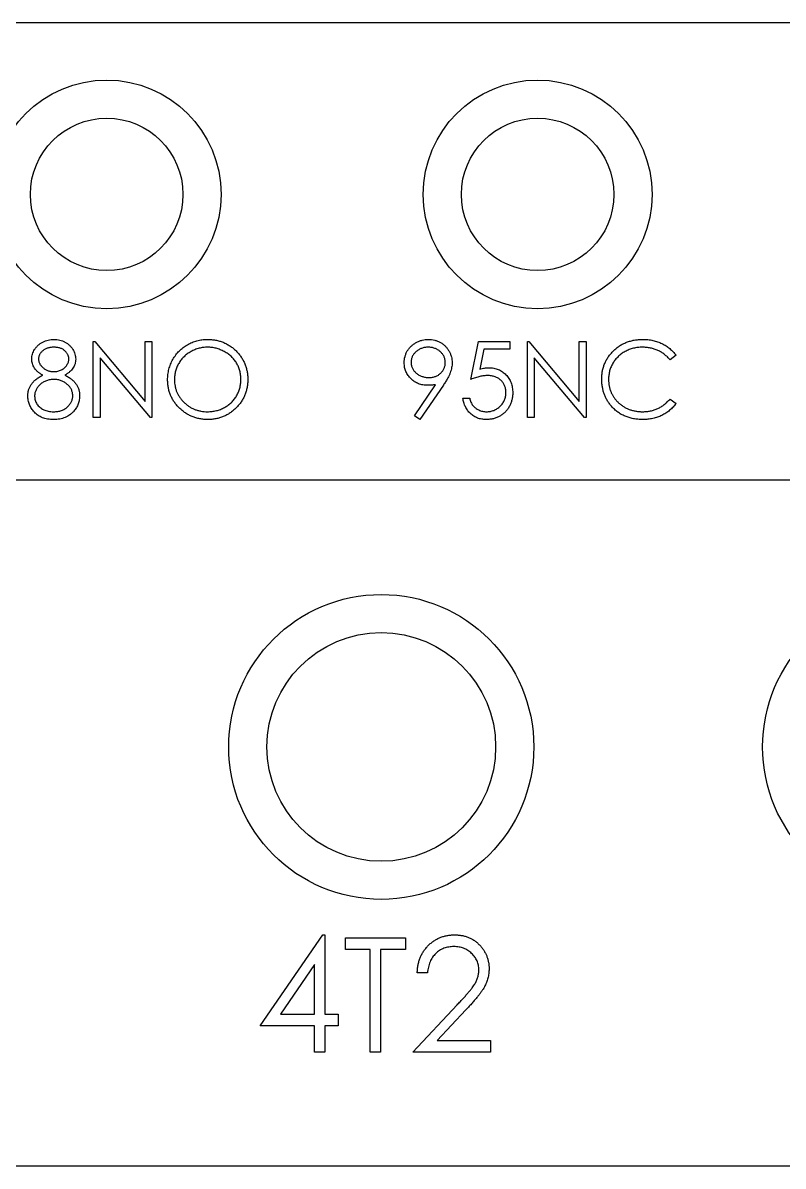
# Model space of a CAD drawing. Extents: x 347437 to 348137, y 326639 to 327939.
# Drawn here: x 347926.15 to 347946.08, y 326973.33 to 327003.33 of the extents above; entities that cross this region are included whole.
import ezdxf

# ---------------------------------------------------------------- set-up
doc = ezdxf.new("R2010")
doc.units = 0
doc.header["$MEASUREMENT"] = 0
doc.layers.add('PV-261', color=7, linetype='Continuous')

# ---------------------------------------------------------------- blocks, each defined once
blk = doc.blocks.new('Manufacturer上海良信PartName热继电器SeriesNDR2-38ShellFrameLimitingCurrentRemarkPartTypeMinCurrent1MaxCurrent38Poles3PMinPower0MaxPower0LibType3DelFlgfalseUpdateDate2023-01-0100000')
at = {"layer": 'PV-261'}
for p, q in [((22.5, -2.5), (-22.5, -2.5)), ((-6.052, -12.857), (-6.052, -10.857)), ((-6.052, -10.857), (-6.014, -10.857)), ((-6.014, -10.857), (-4.693, -12.432)), ((-4.693, -12.432), (-4.693, -10.857)), ((-4.693, -10.857), (-4.513, -10.857)), ((-4.513, -10.857), (-4.513, -12.857)), ((3.846, -11.857), (4.051, -10.857)), ((4.051, -10.857), (4.871, -10.857)), ((4.191, -11.063), (4.083, -11.589)), ((4.871, -11.063), (4.191, -11.063)), ((4.871, -10.857), (4.871, -11.063)), ((5.333, -12.857), (5.333, -10.857)), ((5.333, -10.857), (5.37, -10.857)), ((5.37, -10.857), (6.692, -12.432)), ((6.692, -12.432), (6.692, -10.857)), ((6.692, -10.857), (6.871, -10.857)), ((6.871, -10.857), (6.871, -12.857)), ((-4.554, -12.857), (-5.872, -11.287)), ((-5.872, -11.287), (-5.872, -12.857)), ((6.83, -12.857), (5.512, -11.287)), ((5.512, -11.287), (5.512, -12.857)), ((9.23, -11.224), (9.073, -11.345)), ((2.369, -12.809), (2.925, -11.996)), ((3.128, -12.008), (2.512, -12.909)), ((3.64, -12.345), (3.82, -12.345)), ((9.073, -12.37), (9.23, -12.489)), ((-5.872, -12.857), (-6.052, -12.857)), ((-4.513, -12.857), (-4.554, -12.857)), ((2.512, -12.909), (2.369, -12.809)), ((5.512, -12.857), (5.333, -12.857)), ((6.871, -12.857), (6.83, -12.857)), ((22.5, -14.5), (-22.5, -14.5)), ((-1.673, -28.816), (-0.035, -26.431)), ((-0.035, -26.431), (0.02, -26.431)), ((0.02, -26.431), (0.02, -28.508)), ((0.558, -26.508), (2.135, -26.508)), ((0.558, -26.816), (0.558, -26.508)), ((2.135, -26.508), (2.135, -26.816)), ((1.212, -26.816), (0.558, -26.816)), ((1.212, -29.508), (1.212, -26.816)), ((2.135, -26.816), (1.481, -26.816)), ((1.481, -26.816), (1.481, -29.508)), ((-0.249, -27.205), (-1.144, -28.508)), ((-0.249, -28.508), (-0.249, -27.205)), ((2.712, -27.431), (2.443, -27.431)), ((2.327, -29.508), (3.491, -28.266)), ((3.721, -28.399), (2.97, -29.2)), ((-1.144, -28.508), (-0.249, -28.508)), ((0.02, -28.508), (0.366, -28.508)), ((0.366, -28.508), (0.366, -28.816)), ((-0.249, -28.816), (-1.673, -28.816)), ((-0.249, -29.508), (-0.249, -28.816)), ((0.366, -28.816), (0.02, -28.816)), ((0.02, -28.816), (0.02, -29.508)), ((2.97, -29.2), (4.366, -29.2)), ((4.366, -29.2), (4.366, -29.508)), ((0.02, -29.508), (-0.249, -29.508)), ((1.481, -29.508), (1.212, -29.508)), ((4.366, -29.508), (2.327, -29.508)), ((22.5, -32.5), (-22.5, -32.5))]:
    blk.add_line(p, q, dxfattribs=at)
for centre, radius in [((-5.7, -7), 3), ((5.6, -7), 3), ((-5.7, -7), 2), ((5.6, -7), 2), ((1.5, -21.5), 4), ((15.5, -21.5), 4), ((1.5, -21.5), 3)]:
    blk.add_circle(centre, radius, dxfattribs=at)
for points, knots in [([(-7.667, -11.319), (-7.666, -11.298), (-7.664, -11.255), (-7.649, -11.191), (-7.624, -11.129), (-7.591, -11.068), (-7.549, -11.01), (-7.499, -10.958), (-7.441, -10.913), (-7.377, -10.875), (-7.307, -10.844), (-7.234, -10.822), (-7.159, -10.808), (-7.107, -10.807), (-7.081, -10.806)], [0, 0, 0, 0, 0.0740584, 0.1488704, 0.2266677, 0.3077348, 0.3911572, 0.4739294, 0.5579278, 0.6449893, 0.7333641, 0.821092, 0.9092872, 1, 1, 1, 1]), ([(-7.091, -11.011), (-7.105, -11.012), (-7.133, -11.012), (-7.173, -11.016), (-7.211, -11.024), (-7.248, -11.033), (-7.282, -11.047), (-7.315, -11.062), (-7.346, -11.081), (-7.375, -11.103), (-7.401, -11.126), (-7.425, -11.151), (-7.444, -11.177), (-7.46, -11.203), (-7.472, -11.232), (-7.481, -11.261), (-7.487, -11.291), (-7.487, -11.312), (-7.488, -11.322)], [0, 0, 0, 0, 0.075243, 0.147209, 0.216447, 0.284025, 0.350655, 0.415031, 0.47963, 0.544652, 0.608044, 0.667828, 0.725114, 0.780992, 0.835527, 0.889438, 0.944072, 1, 1, 1, 1]), ([(-6.693, -11.318), (-6.693, -11.309), (-6.694, -11.29), (-6.699, -11.262), (-6.707, -11.235), (-6.718, -11.208), (-6.733, -11.182), (-6.75, -11.156), (-6.771, -11.132), (-6.795, -11.107), (-6.822, -11.085), (-6.852, -11.065), (-6.884, -11.048), (-6.92, -11.034), (-6.959, -11.024), (-7, -11.017), (-7.045, -11.012), (-7.075, -11.012), (-7.091, -11.011)], [0, 0, 0, 0, 0.050902, 0.101034, 0.151084, 0.203062, 0.256248, 0.310847, 0.368769, 0.430015, 0.49252, 0.556049, 0.621996, 0.690192, 0.761385, 0.836356, 0.915487, 1, 1, 1, 1]), ([(-7.081, -10.806), (-7.056, -10.807), (-7.005, -10.809), (-6.932, -10.822), (-6.861, -10.845), (-6.794, -10.876), (-6.732, -10.914), (-6.676, -10.96), (-6.628, -11.011), (-6.587, -11.069), (-6.554, -11.13), (-6.531, -11.193), (-6.516, -11.259), (-6.514, -11.303), (-6.513, -11.325)], [0, 0, 0, 0, 0.0894097, 0.1763058, 0.2626259, 0.3494457, 0.4354983, 0.5189281, 0.6013547, 0.6842564, 0.7658067, 0.8448769, 0.9222798, 1, 1, 1, 1]), ([(-4.103, -11.866), (-4.103, -11.842), (-4.102, -11.795), (-4.095, -11.725), (-4.084, -11.656), (-4.069, -11.588), (-4.049, -11.522), (-4.026, -11.457), (-3.997, -11.393), (-3.965, -11.331), (-3.929, -11.271), (-3.889, -11.215), (-3.846, -11.161), (-3.8, -11.111), (-3.751, -11.065), (-3.699, -11.021), (-3.643, -10.981), (-3.585, -10.945), (-3.525, -10.912), (-3.462, -10.884), (-3.399, -10.86), (-3.335, -10.84), (-3.269, -10.825), (-3.202, -10.814), (-3.134, -10.807), (-3.088, -10.806), (-3.065, -10.806)], [0, 0, 0, 0, 0.043209, 0.085873, 0.12812, 0.170152, 0.211918, 0.253753, 0.296006, 0.338443, 0.381015, 0.42282, 0.464089, 0.505126, 0.545975, 0.586985, 0.628339, 0.670084, 0.711992, 0.753039, 0.794049, 0.834886, 0.875498, 0.916547, 0.958004, 1, 1, 1, 1]), ([(-3.056, -11.011), (-3.075, -11.011), (-3.113, -11.012), (-3.169, -11.018), (-3.224, -11.027), (-3.279, -11.039), (-3.333, -11.056), (-3.386, -11.075), (-3.438, -11.099), (-3.489, -11.125), (-3.539, -11.155), (-3.586, -11.187), (-3.63, -11.222), (-3.672, -11.259), (-3.71, -11.299), (-3.746, -11.341), (-3.779, -11.386), (-3.809, -11.434), (-3.836, -11.483), (-3.86, -11.533), (-3.879, -11.585), (-3.895, -11.639), (-3.908, -11.693), (-3.917, -11.749), (-3.923, -11.807), (-3.923, -11.846), (-3.924, -11.865)], [0, 0, 0, 0, 0.042023, 0.083645, 0.124984, 0.166247, 0.207702, 0.249631, 0.291742, 0.334743, 0.37746, 0.419556, 0.461044, 0.502096, 0.542891, 0.583801, 0.624864, 0.666225, 0.707399, 0.748557, 0.789655, 0.83074, 0.87207, 0.913993, 0.956498, 1, 1, 1, 1]), ([(-3.065, -10.806), (-3.028, -10.807), (-2.955, -10.809), (-2.848, -10.823), (-2.746, -10.847), (-2.648, -10.88), (-2.555, -10.923), (-2.467, -10.976), (-2.383, -11.038), (-2.305, -11.109), (-2.234, -11.186), (-2.171, -11.269), (-2.119, -11.356), (-2.075, -11.448), (-2.041, -11.544), (-2.018, -11.644), (-2.003, -11.749), (-2.001, -11.82), (-2.001, -11.857)], [0, 0, 0, 0, 0.06657, 0.130749, 0.193413, 0.254989, 0.316114, 0.377262, 0.439401, 0.502971, 0.566525, 0.628231, 0.689091, 0.749345, 0.81017, 0.87161, 0.934869, 1, 1, 1, 1]), ([(-2.18, -11.856), (-2.18, -11.837), (-2.181, -11.798), (-2.187, -11.742), (-2.195, -11.686), (-2.208, -11.632), (-2.224, -11.579), (-2.244, -11.528), (-2.267, -11.478), (-2.294, -11.43), (-2.324, -11.384), (-2.357, -11.339), (-2.393, -11.298), (-2.431, -11.258), (-2.473, -11.221), (-2.518, -11.187), (-2.565, -11.155), (-2.616, -11.125), (-2.668, -11.098), (-2.721, -11.075), (-2.775, -11.056), (-2.829, -11.039), (-2.885, -11.027), (-2.941, -11.018), (-2.998, -11.012), (-3.037, -11.011), (-3.056, -11.011)], [0, 0, 0, 0, 0.042915, 0.08513, 0.126473, 0.167453, 0.207976, 0.248249, 0.28875, 0.32967, 0.370537, 0.411129, 0.451819, 0.492406, 0.533486, 0.575263, 0.617441, 0.660672, 0.70394, 0.746868, 0.789079, 0.831104, 0.873238, 0.915166, 0.957381, 1, 1, 1, 1]), ([(2.102, -11.419), (2.103, -11.391), (2.105, -11.336), (2.121, -11.256), (2.146, -11.18), (2.182, -11.108), (2.227, -11.043), (2.282, -10.983), (2.345, -10.932), (2.415, -10.887), (2.492, -10.851), (2.572, -10.825), (2.654, -10.809), (2.71, -10.807), (2.739, -10.806)], [0, 0, 0, 0, 0.085249, 0.167327, 0.248175, 0.328829, 0.409908, 0.490584, 0.572993, 0.658265, 0.744222, 0.82906, 0.913938, 1, 1, 1, 1]), ([(2.729, -11.011), (2.714, -11.012), (2.684, -11.013), (2.64, -11.018), (2.598, -11.027), (2.557, -11.04), (2.518, -11.056), (2.481, -11.076), (2.446, -11.1), (2.412, -11.127), (2.381, -11.157), (2.355, -11.188), (2.332, -11.221), (2.314, -11.256), (2.299, -11.292), (2.289, -11.329), (2.283, -11.369), (2.282, -11.395), (2.282, -11.409)], [0, 0, 0, 0, 0.068712, 0.134812, 0.199538, 0.263335, 0.326747, 0.390328, 0.454126, 0.519203, 0.58351, 0.645497, 0.70529, 0.763488, 0.821856, 0.880004, 0.939108, 1, 1, 1, 1]), ([(3.179, -11.409), (3.179, -11.395), (3.178, -11.369), (3.172, -11.329), (3.161, -11.292), (3.147, -11.256), (3.128, -11.221), (3.105, -11.188), (3.079, -11.157), (3.048, -11.127), (3.015, -11.1), (2.979, -11.076), (2.942, -11.056), (2.903, -11.04), (2.862, -11.027), (2.819, -11.018), (2.775, -11.013), (2.745, -11.012), (2.729, -11.011)], [0, 0, 0, 0, 0.06076, 0.119735, 0.177757, 0.235999, 0.29407, 0.353733, 0.415973, 0.48014, 0.545076, 0.608735, 0.672178, 0.735453, 0.799112, 0.864284, 0.930837, 1, 1, 1, 1]), ([(2.739, -10.806), (2.766, -10.807), (2.821, -10.809), (2.902, -10.824), (2.979, -10.85), (3.052, -10.885), (3.12, -10.929), (3.181, -10.982), (3.234, -11.043), (3.278, -11.111), (3.314, -11.184), (3.34, -11.261), (3.355, -11.34), (3.357, -11.394), (3.358, -11.421)], [0, 0, 0, 0, 0.085532, 0.169003, 0.251943, 0.335682, 0.419409, 0.501265, 0.583703, 0.668, 0.751919, 0.834598, 0.916526, 1, 1, 1, 1]), ([(7.282, -11.846), (7.282, -11.81), (7.284, -11.739), (7.299, -11.635), (7.323, -11.536), (7.357, -11.441), (7.4, -11.35), (7.453, -11.264), (7.516, -11.182), (7.587, -11.105), (7.666, -11.035), (7.75, -10.973), (7.84, -10.922), (7.934, -10.879), (8.033, -10.846), (8.137, -10.823), (8.246, -10.809), (8.32, -10.807), (8.358, -10.806)], [0, 0, 0, 0, 0.064558, 0.127014, 0.187955, 0.248014, 0.307748, 0.368235, 0.42947, 0.492743, 0.556258, 0.618217, 0.679655, 0.741246, 0.803415, 0.866815, 0.932328, 1, 1, 1, 1]), ([(8.346, -11.011), (8.326, -11.011), (8.286, -11.012), (8.227, -11.018), (8.169, -11.027), (8.112, -11.039), (8.056, -11.055), (8.001, -11.074), (7.948, -11.098), (7.896, -11.124), (7.846, -11.153), (7.798, -11.186), (7.754, -11.22), (7.712, -11.257), (7.673, -11.296), (7.637, -11.338), (7.604, -11.383), (7.574, -11.429), (7.547, -11.478), (7.525, -11.528), (7.505, -11.579), (7.489, -11.633), (7.476, -11.687), (7.468, -11.743), (7.462, -11.801), (7.461, -11.84), (7.461, -11.859)], [0, 0, 0, 0, 0.043955, 0.087502, 0.130463, 0.172752, 0.215403, 0.25765, 0.300153, 0.343121, 0.385925, 0.427686, 0.468818, 0.509492, 0.549883, 0.58998, 0.630405, 0.670869, 0.711384, 0.751627, 0.791776, 0.832459, 0.873319, 0.914543, 0.956924, 1, 1, 1, 1]), ([(9.073, -11.345), (9.062, -11.331), (9.04, -11.305), (9.004, -11.267), (8.967, -11.233), (8.928, -11.2), (8.887, -11.17), (8.845, -11.143), (8.8, -11.118), (8.739, -11.088), (8.66, -11.057), (8.559, -11.031), (8.454, -11.014), (8.383, -11.012), (8.346, -11.011)], [0, 0, 0, 0, 0.063163, 0.125475, 0.187121, 0.248294, 0.309295, 0.36985, 0.430973, 0.492456, 0.616148, 0.740844, 0.868183, 1, 1, 1, 1]), ([(8.358, -10.806), (8.381, -10.806), (8.426, -10.807), (8.493, -10.812), (8.559, -10.821), (8.623, -10.833), (8.685, -10.848), (8.745, -10.868), (8.804, -10.89), (8.861, -10.916), (8.916, -10.945), (8.969, -10.976), (9.019, -11.011), (9.067, -11.048), (9.111, -11.088), (9.154, -11.13), (9.194, -11.176), (9.218, -11.208), (9.23, -11.224)], [0, 0, 0, 0, 0.068548, 0.135683, 0.201215, 0.265682, 0.329267, 0.392395, 0.45507, 0.517127, 0.57879, 0.63974, 0.700192, 0.759806, 0.819628, 0.879355, 0.939512, 1, 1, 1, 1]), ([(-7.375, -11.743), (-7.398, -11.731), (-7.443, -11.706), (-7.503, -11.661), (-7.554, -11.612), (-7.595, -11.559), (-7.628, -11.502), (-7.65, -11.443), (-7.665, -11.382), (-7.666, -11.34), (-7.667, -11.319)], [0, 0, 0, 0, 0.14586, 0.282426, 0.41085, 0.535029, 0.654701, 0.770133, 0.884556, 1, 1, 1, 1]), ([(-7.488, -11.322), (-7.487, -11.333), (-7.487, -11.353), (-7.481, -11.384), (-7.472, -11.414), (-7.458, -11.442), (-7.441, -11.471), (-7.42, -11.498), (-7.395, -11.525), (-7.367, -11.551), (-7.336, -11.575), (-7.304, -11.595), (-7.27, -11.613), (-7.235, -11.627), (-7.199, -11.638), (-7.162, -11.646), (-7.123, -11.651), (-7.097, -11.652), (-7.084, -11.652)], [0, 0, 0, 0, 0.0545639, 0.1078262, 0.1619237, 0.2175097, 0.2744983, 0.3348148, 0.3975549, 0.4647546, 0.5329012, 0.6000972, 0.6653542, 0.7310836, 0.7968835, 0.8632916, 0.9308312, 1, 1, 1, 1]), ([(-7.084, -11.652), (-7.067, -11.652), (-7.033, -11.651), (-6.983, -11.642), (-6.935, -11.627), (-6.888, -11.607), (-6.845, -11.582), (-6.806, -11.552), (-6.772, -11.518), (-6.744, -11.481), (-6.722, -11.44), (-6.705, -11.4), (-6.695, -11.359), (-6.693, -11.332), (-6.693, -11.318)], [0, 0, 0, 0, 0.0896899, 0.178494, 0.2668378, 0.3565582, 0.4453342, 0.5308058, 0.6140762, 0.6977071, 0.7791419, 0.8553536, 0.9285568, 1, 1, 1, 1]), ([(-6.513, -11.325), (-6.514, -11.347), (-6.516, -11.389), (-6.529, -11.451), (-6.552, -11.51), (-6.583, -11.564), (-6.624, -11.615), (-6.673, -11.662), (-6.731, -11.706), (-6.775, -11.73), (-6.797, -11.743)], [0, 0, 0, 0, 0.121904, 0.239413, 0.35541, 0.472091, 0.592859, 0.718703, 0.854892, 1, 1, 1, 1]), ([(2.715, -12.011), (2.694, -12.011), (2.652, -12.01), (2.592, -12.001), (2.534, -11.988), (2.478, -11.969), (2.425, -11.945), (2.374, -11.916), (2.325, -11.881), (2.28, -11.841), (2.238, -11.797), (2.202, -11.751), (2.171, -11.701), (2.146, -11.65), (2.126, -11.595), (2.112, -11.539), (2.104, -11.479), (2.103, -11.439), (2.102, -11.419)], [0, 0, 0, 0, 0.0662949, 0.1301311, 0.1928622, 0.25436, 0.3159098, 0.3773381, 0.4402053, 0.5041751, 0.5680336, 0.6302277, 0.6908615, 0.7514218, 0.8114657, 0.8727505, 0.9353907, 1, 1, 1, 1]), ([(2.282, -11.409), (2.282, -11.422), (2.283, -11.449), (2.289, -11.488), (2.3, -11.526), (2.315, -11.562), (2.334, -11.596), (2.358, -11.629), (2.386, -11.661), (2.418, -11.69), (2.452, -11.718), (2.489, -11.741), (2.528, -11.761), (2.569, -11.778), (2.611, -11.79), (2.655, -11.8), (2.701, -11.805), (2.732, -11.806), (2.748, -11.806)], [0, 0, 0, 0, 0.05954, 0.117423, 0.17444, 0.231734, 0.289722, 0.3492, 0.410516, 0.47508, 0.540094, 0.604444, 0.668697, 0.73211, 0.796739, 0.862906, 0.930462, 1, 1, 1, 1]), ([(2.748, -11.806), (2.764, -11.806), (2.795, -11.805), (2.84, -11.8), (2.883, -11.791), (2.923, -11.777), (2.962, -11.762), (2.997, -11.742), (3.03, -11.718), (3.061, -11.691), (3.089, -11.661), (3.113, -11.629), (3.133, -11.596), (3.15, -11.561), (3.163, -11.525), (3.173, -11.488), (3.178, -11.449), (3.179, -11.422), (3.179, -11.409)], [0, 0, 0, 0, 0.072713, 0.141547, 0.208363, 0.272462, 0.33539, 0.397711, 0.459383, 0.522098, 0.584315, 0.644392, 0.703345, 0.761509, 0.82003, 0.878517, 0.938265, 1, 1, 1, 1]), ([(3.358, -11.421), (3.358, -11.442), (3.356, -11.484), (3.347, -11.549), (3.331, -11.615), (3.312, -11.671), (3.294, -11.717), (3.278, -11.753), (3.259, -11.792), (3.237, -11.832), (3.214, -11.873), (3.188, -11.917), (3.159, -11.962), (3.139, -11.992), (3.128, -12.008)], [0, 0, 0, 0, 0.09832, 0.199417, 0.305603, 0.416162, 0.474582, 0.537006, 0.603857, 0.67409, 0.749417, 0.828253, 0.912054, 1, 1, 1, 1]), ([(4.083, -11.589), (4.104, -11.583), (4.145, -11.571), (4.206, -11.559), (4.263, -11.551), (4.301, -11.55), (4.319, -11.55)], [0, 0, 0, 0, 0.275068, 0.532901, 0.773973, 1, 1, 1, 1]), ([(4.319, -11.55), (4.341, -11.55), (4.385, -11.551), (4.449, -11.56), (4.511, -11.575), (4.569, -11.595), (4.624, -11.62), (4.676, -11.652), (4.725, -11.69), (4.771, -11.733), (4.813, -11.78), (4.849, -11.831), (4.88, -11.885), (4.905, -11.943), (4.925, -12.003), (4.938, -12.068), (4.947, -12.135), (4.948, -12.181), (4.948, -12.204)], [0, 0, 0, 0, 0.065808, 0.129394, 0.190894, 0.251281, 0.310815, 0.370371, 0.430768, 0.492881, 0.555104, 0.616067, 0.677256, 0.73826, 0.800762, 0.864778, 0.931045, 1, 1, 1, 1]), ([(-7.77, -12.291), (-7.769, -12.277), (-7.769, -12.25), (-7.764, -12.209), (-7.757, -12.169), (-7.747, -12.13), (-7.734, -12.092), (-7.718, -12.055), (-7.699, -12.02), (-7.677, -11.985), (-7.652, -11.951), (-7.623, -11.919), (-7.59, -11.887), (-7.554, -11.856), (-7.515, -11.826), (-7.472, -11.797), (-7.425, -11.769), (-7.392, -11.752), (-7.375, -11.743)], [0, 0, 0, 0, 0.058854, 0.116315, 0.172675, 0.22878, 0.28458, 0.340257, 0.39663, 0.453507, 0.512318, 0.572648, 0.636022, 0.702363, 0.771483, 0.844184, 0.92007, 1, 1, 1, 1]), ([(-7.079, -11.857), (-7.097, -11.858), (-7.132, -11.858), (-7.183, -11.865), (-7.232, -11.875), (-7.279, -11.889), (-7.324, -11.908), (-7.366, -11.931), (-7.407, -11.958), (-7.444, -11.989), (-7.478, -12.022), (-7.508, -12.057), (-7.533, -12.094), (-7.554, -12.132), (-7.571, -12.171), (-7.582, -12.212), (-7.589, -12.254), (-7.59, -12.283), (-7.59, -12.297)], [0, 0, 0, 0, 0.071269, 0.139812, 0.206497, 0.271535, 0.336082, 0.400528, 0.464984, 0.53005, 0.594423, 0.655583, 0.714849, 0.772115, 0.828999, 0.885122, 0.942079, 1, 1, 1, 1]), ([(-6.59, -12.278), (-6.591, -12.265), (-6.592, -12.238), (-6.598, -12.198), (-6.61, -12.16), (-6.625, -12.122), (-6.646, -12.086), (-6.671, -12.051), (-6.7, -12.017), (-6.733, -11.985), (-6.77, -11.955), (-6.809, -11.929), (-6.849, -11.907), (-6.892, -11.889), (-6.936, -11.875), (-6.982, -11.865), (-7.03, -11.858), (-7.063, -11.858), (-7.079, -11.857)], [0, 0, 0, 0, 0.057339, 0.113063, 0.169181, 0.225775, 0.283826, 0.343454, 0.405907, 0.471392, 0.538003, 0.603064, 0.667602, 0.732225, 0.797005, 0.863048, 0.930357, 1, 1, 1, 1]), ([(-6.797, -11.743), (-6.781, -11.752), (-6.749, -11.768), (-6.704, -11.795), (-6.662, -11.823), (-6.623, -11.852), (-6.588, -11.881), (-6.556, -11.912), (-6.528, -11.944), (-6.503, -11.976), (-6.481, -12.01), (-6.462, -12.044), (-6.446, -12.08), (-6.434, -12.117), (-6.423, -12.155), (-6.416, -12.194), (-6.412, -12.234), (-6.411, -12.261), (-6.411, -12.275)], [0, 0, 0, 0, 0.079525, 0.1551, 0.22722, 0.295911, 0.362056, 0.42552, 0.485813, 0.544495, 0.60146, 0.657841, 0.713974, 0.769468, 0.82613, 0.882885, 0.940701, 1, 1, 1, 1]), ([(-3.049, -12.909), (-3.085, -12.908), (-3.156, -12.906), (-3.261, -12.891), (-3.362, -12.868), (-3.458, -12.834), (-3.55, -12.791), (-3.638, -12.738), (-3.721, -12.676), (-3.799, -12.605), (-3.87, -12.528), (-3.932, -12.445), (-3.985, -12.358), (-4.028, -12.267), (-4.062, -12.173), (-4.085, -12.074), (-4.1, -11.972), (-4.102, -11.902), (-4.103, -11.866)], [0, 0, 0, 0, 0.065819, 0.129747, 0.192072, 0.253459, 0.31457, 0.37628, 0.439026, 0.503267, 0.567493, 0.629705, 0.691, 0.751452, 0.812004, 0.87315, 0.935635, 1, 1, 1, 1]), ([(-3.924, -11.865), (-3.923, -11.894), (-3.921, -11.951), (-3.909, -12.034), (-3.89, -12.114), (-3.861, -12.191), (-3.825, -12.264), (-3.781, -12.334), (-3.729, -12.4), (-3.67, -12.462), (-3.605, -12.518), (-3.537, -12.568), (-3.465, -12.61), (-3.389, -12.644), (-3.31, -12.671), (-3.228, -12.69), (-3.143, -12.702), (-3.085, -12.703), (-3.056, -12.704)], [0, 0, 0, 0, 0.064504, 0.126899, 0.187747, 0.24815, 0.308586, 0.369583, 0.431827, 0.49618, 0.560668, 0.623504, 0.68526, 0.746537, 0.808327, 0.870486, 0.934317, 1, 1, 1, 1]), ([(-3.056, -12.704), (-3.036, -12.703), (-2.997, -12.703), (-2.938, -12.697), (-2.881, -12.689), (-2.825, -12.676), (-2.77, -12.66), (-2.716, -12.642), (-2.664, -12.619), (-2.612, -12.593), (-2.563, -12.564), (-2.516, -12.532), (-2.472, -12.497), (-2.43, -12.461), (-2.392, -12.421), (-2.356, -12.379), (-2.324, -12.334), (-2.294, -12.287), (-2.267, -12.238), (-2.244, -12.187), (-2.224, -12.136), (-2.208, -12.082), (-2.195, -12.028), (-2.187, -11.972), (-2.181, -11.914), (-2.18, -11.876), (-2.18, -11.856)], [0, 0, 0, 0, 0.043633, 0.086538, 0.129177, 0.171436, 0.213416, 0.255266, 0.297369, 0.339941, 0.382347, 0.423953, 0.464871, 0.505572, 0.546003, 0.586568, 0.627065, 0.668271, 0.709549, 0.750428, 0.791096, 0.832027, 0.873136, 0.914611, 0.956956, 1, 1, 1, 1]), ([(-2.001, -11.857), (-2.001, -11.893), (-2.003, -11.963), (-2.018, -12.068), (-2.042, -12.168), (-2.075, -12.263), (-2.118, -12.355), (-2.171, -12.443), (-2.233, -12.526), (-2.304, -12.604), (-2.382, -12.675), (-2.465, -12.737), (-2.551, -12.791), (-2.643, -12.834), (-2.738, -12.868), (-2.838, -12.891), (-2.942, -12.906), (-3.013, -12.908), (-3.049, -12.909)], [0, 0, 0, 0, 0.065227, 0.128569, 0.19032, 0.251378, 0.312388, 0.373789, 0.436431, 0.500567, 0.564687, 0.627136, 0.688455, 0.749246, 0.810155, 0.871671, 0.934773, 1, 1, 1, 1]), ([(2.925, -11.996), (2.889, -12), (2.82, -12.009), (2.749, -12.01), (2.715, -12.011)], [0, 0, 0, 0, 0.507858, 1, 1, 1, 1]), ([(4.286, -11.755), (4.271, -11.755), (4.239, -11.756), (4.19, -11.761), (4.138, -11.769), (4.084, -11.78), (4.028, -11.795), (3.969, -11.812), (3.908, -11.833), (3.867, -11.849), (3.846, -11.857)], [0, 0, 0, 0, 0.102203, 0.211023, 0.3251, 0.446502, 0.573788, 0.708901, 0.850358, 1, 1, 1, 1]), ([(4.769, -12.196), (4.768, -12.18), (4.768, -12.149), (4.762, -12.103), (4.751, -12.059), (4.737, -12.018), (4.718, -11.979), (4.696, -11.942), (4.669, -11.908), (4.638, -11.877), (4.604, -11.848), (4.566, -11.823), (4.526, -11.802), (4.484, -11.784), (4.438, -11.771), (4.39, -11.762), (4.339, -11.756), (4.304, -11.755), (4.286, -11.755)], [0, 0, 0, 0, 0.065351, 0.127916, 0.18836, 0.247216, 0.30563, 0.36377, 0.422661, 0.482687, 0.5433, 0.604118, 0.664965, 0.727413, 0.791468, 0.858055, 0.927037, 1, 1, 1, 1]), ([(7.535, -12.559), (7.515, -12.534), (7.475, -12.485), (7.423, -12.404), (7.379, -12.321), (7.343, -12.233), (7.316, -12.142), (7.296, -12.046), (7.284, -11.947), (7.282, -11.88), (7.282, -11.846)], [0, 0, 0, 0, 0.124329, 0.247156, 0.36878, 0.490734, 0.613614, 0.738958, 0.867311, 1, 1, 1, 1]), ([(7.461, -11.859), (7.462, -11.889), (7.463, -11.947), (7.476, -12.032), (7.495, -12.113), (7.524, -12.191), (7.559, -12.265), (7.604, -12.335), (7.655, -12.401), (7.715, -12.463), (7.78, -12.519), (7.851, -12.569), (7.925, -12.61), (8.004, -12.645), (8.087, -12.671), (8.174, -12.69), (8.265, -12.702), (8.327, -12.703), (8.359, -12.704)], [0, 0, 0, 0, 0.064323, 0.12629, 0.186726, 0.246146, 0.305576, 0.365429, 0.426326, 0.48884, 0.551725, 0.613919, 0.675484, 0.737334, 0.800229, 0.864502, 0.931041, 1, 1, 1, 1]), ([(-7.093, -12.909), (-7.12, -12.908), (-7.172, -12.907), (-7.248, -12.898), (-7.319, -12.883), (-7.385, -12.862), (-7.446, -12.835), (-7.502, -12.801), (-7.553, -12.762), (-7.598, -12.717), (-7.638, -12.668), (-7.674, -12.618), (-7.703, -12.566), (-7.728, -12.514), (-7.747, -12.46), (-7.76, -12.405), (-7.768, -12.348), (-7.769, -12.31), (-7.77, -12.291)], [0, 0, 0, 0, 0.078556, 0.152863, 0.22356, 0.290375, 0.355403, 0.418291, 0.480389, 0.543073, 0.604924, 0.664398, 0.721943, 0.778375, 0.83383, 0.888861, 0.944089, 1, 1, 1, 1]), ([(-7.59, -12.297), (-7.589, -12.315), (-7.588, -12.351), (-7.576, -12.404), (-7.556, -12.455), (-7.529, -12.503), (-7.495, -12.549), (-7.453, -12.589), (-7.406, -12.624), (-7.352, -12.653), (-7.293, -12.676), (-7.23, -12.692), (-7.162, -12.702), (-7.115, -12.703), (-7.091, -12.704)], [0, 0, 0, 0, 0.0748982, 0.1485963, 0.2244712, 0.3023227, 0.3819186, 0.4611487, 0.5424171, 0.6267161, 0.7145968, 0.8049029, 0.9001273, 1, 1, 1, 1]), ([(-7.091, -12.704), (-7.072, -12.703), (-7.036, -12.702), (-6.983, -12.696), (-6.933, -12.687), (-6.885, -12.672), (-6.841, -12.655), (-6.8, -12.632), (-6.761, -12.607), (-6.726, -12.577), (-6.694, -12.545), (-6.667, -12.51), (-6.643, -12.475), (-6.624, -12.438), (-6.609, -12.4), (-6.598, -12.361), (-6.591, -12.32), (-6.591, -12.293), (-6.59, -12.278)], [0, 0, 0, 0, 0.0765589, 0.1491614, 0.2188268, 0.2855671, 0.3503131, 0.4141252, 0.4771792, 0.540368, 0.6022024, 0.6620337, 0.7199344, 0.7759074, 0.8311149, 0.8866674, 0.9425524, 1, 1, 1, 1]), ([(-6.411, -12.275), (-6.411, -12.294), (-6.412, -12.332), (-6.42, -12.388), (-6.431, -12.443), (-6.448, -12.496), (-6.469, -12.547), (-6.496, -12.596), (-6.526, -12.645), (-6.55, -12.674), (-6.562, -12.689)], [0, 0, 0, 0, 0.128158, 0.253673, 0.377325, 0.499385, 0.622918, 0.745839, 0.871395, 1, 1, 1, 1]), ([(4.948, -12.204), (4.948, -12.22), (4.947, -12.253), (4.943, -12.301), (4.936, -12.348), (4.926, -12.394), (4.913, -12.439), (4.897, -12.483), (4.878, -12.526), (4.857, -12.567), (4.834, -12.608), (4.808, -12.645), (4.78, -12.681), (4.75, -12.714), (4.718, -12.744), (4.684, -12.772), (4.648, -12.798), (4.61, -12.821), (4.571, -12.842), (4.529, -12.859), (4.487, -12.875), (4.442, -12.887), (4.397, -12.897), (4.349, -12.903), (4.3, -12.908), (4.267, -12.909), (4.251, -12.909)], [0, 0, 0, 0, 0.044014, 0.087434, 0.130118, 0.172554, 0.214555, 0.256298, 0.298438, 0.340849, 0.382715, 0.423924, 0.464246, 0.504074, 0.543862, 0.583567, 0.623094, 0.663229, 0.703551, 0.743938, 0.784541, 0.82575, 0.867757, 0.910745, 0.954914, 1, 1, 1, 1]), ([(4.261, -12.704), (4.278, -12.703), (4.312, -12.702), (4.362, -12.695), (4.409, -12.684), (4.455, -12.668), (4.499, -12.648), (4.541, -12.622), (4.582, -12.593), (4.62, -12.559), (4.654, -12.522), (4.685, -12.482), (4.711, -12.44), (4.732, -12.396), (4.749, -12.349), (4.76, -12.3), (4.767, -12.249), (4.768, -12.214), (4.769, -12.196)], [0, 0, 0, 0, 0.064207, 0.126425, 0.18768, 0.248216, 0.308305, 0.369661, 0.431699, 0.495947, 0.559758, 0.622295, 0.683911, 0.745092, 0.80674, 0.869087, 0.93329, 1, 1, 1, 1]), ([(4.251, -12.909), (4.231, -12.908), (4.192, -12.908), (4.134, -12.899), (4.079, -12.888), (4.026, -12.87), (3.976, -12.848), (3.928, -12.821), (3.882, -12.789), (3.839, -12.752), (3.8, -12.712), (3.764, -12.668), (3.733, -12.621), (3.706, -12.571), (3.683, -12.519), (3.665, -12.463), (3.65, -12.405), (3.644, -12.365), (3.64, -12.345)], [0, 0, 0, 0, 0.065421, 0.128708, 0.190236, 0.250724, 0.310637, 0.370766, 0.431615, 0.493523, 0.555883, 0.617342, 0.678668, 0.740711, 0.802985, 0.866803, 0.932347, 1, 1, 1, 1]), ([(3.82, -12.345), (3.824, -12.364), (3.833, -12.4), (3.852, -12.452), (3.874, -12.498), (3.901, -12.539), (3.934, -12.574), (3.971, -12.606), (4.012, -12.635), (4.058, -12.659), (4.106, -12.679), (4.157, -12.693), (4.209, -12.702), (4.244, -12.703), (4.261, -12.704)], [0, 0, 0, 0, 0.094687, 0.181994, 0.264377, 0.34218, 0.418618, 0.496509, 0.577369, 0.661511, 0.746733, 0.831258, 0.915206, 1, 1, 1, 1]), ([(8.36, -12.909), (8.339, -12.909), (8.296, -12.908), (8.233, -12.903), (8.172, -12.897), (8.113, -12.887), (8.055, -12.875), (7.999, -12.86), (7.945, -12.842), (7.892, -12.822), (7.842, -12.799), (7.792, -12.773), (7.745, -12.744), (7.699, -12.712), (7.656, -12.678), (7.614, -12.641), (7.573, -12.602), (7.548, -12.573), (7.535, -12.559)], [0, 0, 0, 0, 0.069663, 0.13775, 0.203917, 0.26878, 0.332414, 0.394754, 0.45618, 0.516996, 0.577396, 0.637198, 0.696999, 0.756756, 0.816554, 0.876948, 0.938132, 1, 1, 1, 1]), ([(8.359, -12.704), (8.394, -12.703), (8.462, -12.701), (8.563, -12.685), (8.66, -12.659), (8.752, -12.622), (8.84, -12.575), (8.923, -12.517), (9.002, -12.449), (9.049, -12.397), (9.073, -12.37)], [0, 0, 0, 0, 0.128515, 0.252949, 0.374755, 0.49594, 0.617181, 0.740909, 0.867811, 1, 1, 1, 1]), ([(9.23, -12.489), (9.218, -12.506), (9.192, -12.538), (9.152, -12.584), (9.109, -12.627), (9.063, -12.667), (9.016, -12.705), (8.965, -12.739), (8.913, -12.771), (8.858, -12.8), (8.802, -12.826), (8.743, -12.848), (8.684, -12.866), (8.622, -12.882), (8.559, -12.894), (8.494, -12.902), (8.428, -12.908), (8.383, -12.908), (8.36, -12.909)], [0, 0, 0, 0, 0.061674, 0.123053, 0.183475, 0.243727, 0.304279, 0.364863, 0.425946, 0.487391, 0.54922, 0.611144, 0.673529, 0.736961, 0.800785, 0.866013, 0.932101, 1, 1, 1, 1]), ([(-6.562, -12.689), (-6.578, -12.707), (-6.61, -12.741), (-6.664, -12.786), (-6.723, -12.824), (-6.788, -12.855), (-6.857, -12.879), (-6.931, -12.897), (-7.011, -12.907), (-7.065, -12.908), (-7.093, -12.909)], [0, 0, 0, 0, 0.119283, 0.237093, 0.354796, 0.474576, 0.59746, 0.724926, 0.858883, 1, 1, 1, 1]), ([(2.443, -27.431), (2.445, -27.395), (2.448, -27.325), (2.464, -27.223), (2.487, -27.125), (2.52, -27.033), (2.56, -26.945), (2.609, -26.862), (2.667, -26.784), (2.732, -26.712), (2.803, -26.645), (2.88, -26.588), (2.96, -26.54), (3.044, -26.5), (3.133, -26.469), (3.225, -26.447), (3.322, -26.433), (3.388, -26.432), (3.421, -26.431)], [0, 0, 0, 0, 0.068791, 0.135103, 0.198979, 0.261904, 0.323495, 0.385195, 0.446969, 0.509765, 0.572251, 0.633405, 0.693251, 0.752583, 0.812579, 0.873275, 0.93555, 1, 1, 1, 1]), ([(3.421, -26.431), (3.454, -26.432), (3.519, -26.433), (3.613, -26.446), (3.703, -26.467), (3.788, -26.495), (3.868, -26.534), (3.943, -26.58), (4.014, -26.633), (4.078, -26.696), (4.136, -26.763), (4.187, -26.835), (4.23, -26.908), (4.267, -26.985), (4.293, -27.066), (4.313, -27.149), (4.325, -27.235), (4.327, -27.293), (4.327, -27.323)], [0, 0, 0, 0, 0.069475, 0.136517, 0.200789, 0.26383, 0.325735, 0.387291, 0.449509, 0.512968, 0.576275, 0.63758, 0.697903, 0.757172, 0.816599, 0.876653, 0.93729, 1, 1, 1, 1]), ([(3.407, -26.739), (3.384, -26.739), (3.338, -26.741), (3.27, -26.749), (3.206, -26.764), (3.144, -26.783), (3.085, -26.809), (3.03, -26.84), (2.977, -26.878), (2.928, -26.92), (2.883, -26.968), (2.843, -27.02), (2.808, -27.078), (2.778, -27.139), (2.753, -27.206), (2.735, -27.277), (2.72, -27.352), (2.715, -27.404), (2.712, -27.431)], [0, 0, 0, 0, 0.064439, 0.126547, 0.186887, 0.245878, 0.304041, 0.362191, 0.420976, 0.48066, 0.5406, 0.600689, 0.661936, 0.724443, 0.789038, 0.856314, 0.926352, 1, 1, 1, 1]), ([(4.058, -27.347), (4.058, -27.326), (4.057, -27.286), (4.047, -27.227), (4.033, -27.17), (4.012, -27.115), (3.985, -27.062), (3.952, -27.012), (3.914, -26.963), (3.87, -26.918), (3.822, -26.876), (3.771, -26.839), (3.717, -26.808), (3.66, -26.783), (3.601, -26.763), (3.539, -26.749), (3.474, -26.741), (3.43, -26.739), (3.407, -26.739)], [0, 0, 0, 0, 0.061965, 0.122122, 0.180988, 0.239933, 0.299906, 0.359989, 0.421776, 0.486576, 0.551535, 0.615018, 0.677259, 0.73973, 0.80305, 0.866495, 0.931973, 1, 1, 1, 1]), ([(3.491, -28.266), (3.519, -28.237), (3.574, -28.18), (3.651, -28.097), (3.72, -28.02), (3.781, -27.949), (3.834, -27.884), (3.882, -27.825), (3.919, -27.772), (3.96, -27.709), (4, -27.633), (4.034, -27.54), (4.055, -27.444), (4.057, -27.38), (4.058, -27.347)], [0, 0, 0, 0, 0.110803, 0.212829, 0.306101, 0.390647, 0.466924, 0.534481, 0.593587, 0.644557, 0.7362, 0.825024, 0.911986, 1, 1, 1, 1]), ([(4.327, -27.323), (4.326, -27.365), (4.323, -27.448), (4.299, -27.569), (4.26, -27.687), (4.214, -27.782), (4.167, -27.859), (4.125, -27.922), (4.076, -27.989), (4.019, -28.062), (3.955, -28.139), (3.884, -28.222), (3.805, -28.309), (3.749, -28.368), (3.721, -28.399)], [0, 0, 0, 0, 0.098702, 0.195672, 0.292422, 0.391343, 0.444462, 0.504229, 0.570352, 0.642546, 0.722288, 0.807921, 0.90047, 1, 1, 1, 1])]:
    blk.add_open_spline(points, degree=3, knots=knots, dxfattribs=at)

msp = doc.modelspace()

# ---------------------------------------------------------------- block references
msp.add_blockref('Manufacturer上海良信PartName热继电器SeriesNDR2-38ShellFrameLimitingCurrentRemarkPartTypeMinCurrent1MaxCurrent38Poles3PMinPower0MaxPower0LibType3DelFlgfalseUpdateDate2023-01-0100000', (347934.044, 327005.83))

doc.saveas('drawing.dxf')
